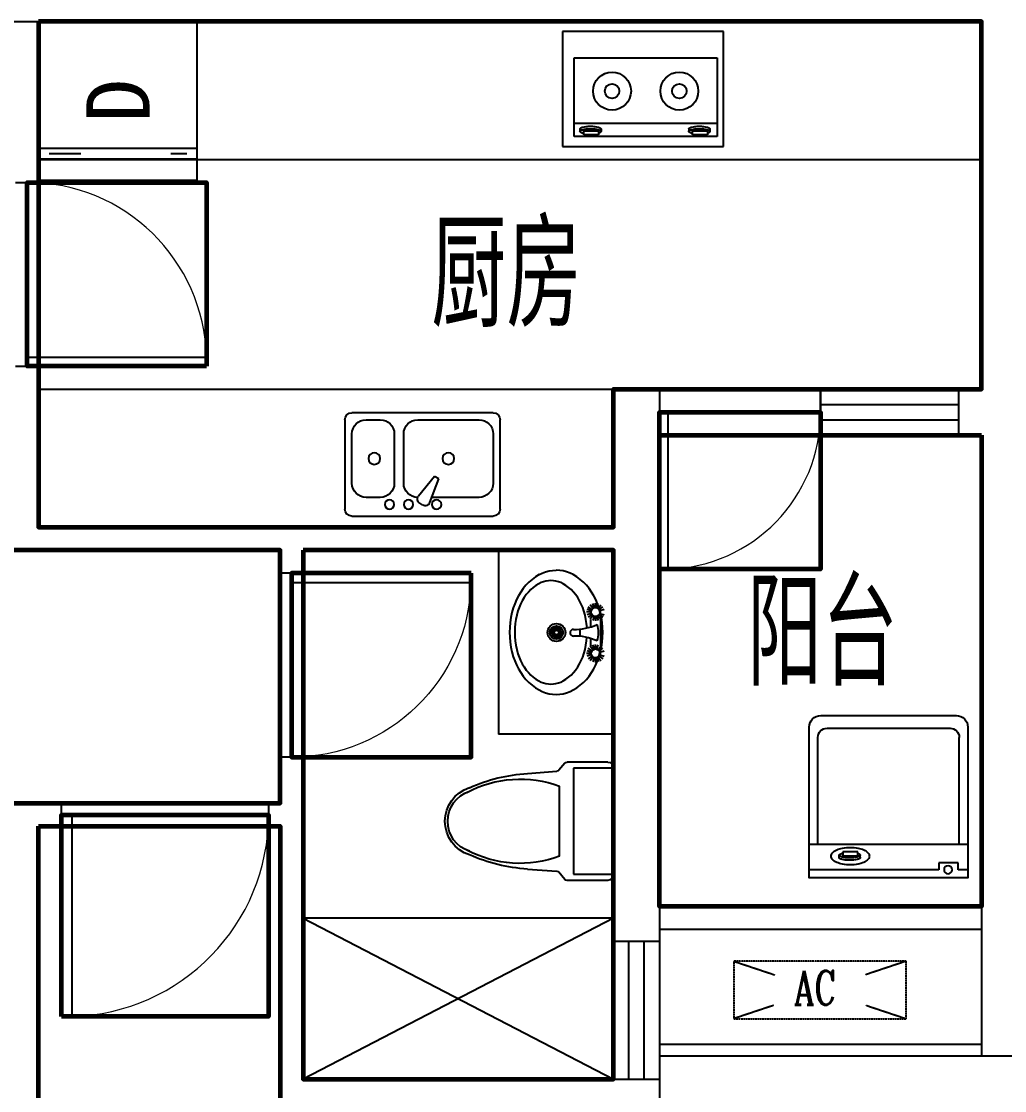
# Model space of a CAD drawing. Extents: x 4787548 to 4824448, y -1283794 to -1265894.
# Drawn here: x 4808373 to 4812648, y -1279444 to -1274794 of the extents above; entities that cross this region are included whole.
import ezdxf
from ezdxf.enums import TextEntityAlignment as Align

# ---------------------------------------------------------------- set-up
doc = ezdxf.new("R2010")
doc.units = 0
doc.header["$MEASUREMENT"] = 0
doc.linetypes.add('DASH', pattern=[0.35, 0.25, -0.1])
doc.layers.get('0').update_dxf_attribs({"linetype": 'CONTINUOUS'})
for name, color, linetype in [('4-BACLONY', 6, 'CONTINUOUS'), ('F1', 8, 'CONTINUOUS'), ('j', 8, 'CONTINUOUS'), ('J-厨房', 8, 'CONTINUOUS'), ('KTIAO', 124, 'CONTINUOUS'), ('PUB_TEXT', 7, 'CONTINUOUS'), ('WALL', 2, 'CONTINUOUS'), ('WINDOW', 4, 'CONTINUOUS')]:
    doc.layers.add(name, color=color, linetype=linetype)
for name, color, linetype, lineweight in [('GT_卧室', 1, 'CONTINUOUS', 60), ('GT_卫生间', 5, 'CONTINUOUS', 60), ('GT_厨房', 4, 'CONTINUOUS', 60), ('GT_过道', 30, 'CONTINUOUS', 60), ('GT_门', 245, 'CONTINUOUS', 60), ('GT_阳台', 6, 'CONTINUOUS', 60)]:
    doc.layers.add(name, color=color, linetype=linetype, lineweight=lineweight)
doc.styles.add('-黑体', font='simhei.ttf', dxfattribs={"width": 0.8})
doc.styles.add('_ROMANC', font='ROMANC', dxfattribs={"width": 0.6})
doc.styles.add('ATT', font='TXT')
doc.styles.add('DIM_FONT', font='SIMPLEX.shx', dxfattribs={"width": 0.8})

# ---------------------------------------------------------------- blocks, each defined once
blk = doc.blocks.new('11PDRY03')
at = {"color": 0, "linetype": 'ByBlock'}
for p, q in [((0, 30), (30, 30)), ((0, 0), (0, 30)), ((4, 0), (4, 30)), ((6, 0), (6, 30)), ((30, 30), (30, 0)), ((5, 25), (5, 28)), ((5, 2), (5, 8)), ((30, 0), (0, 0))]:
    blk.add_line(p, q, dxfattribs=at)
at = {"color": 0, "linetype": 'ByBlock', "style": 'ATT', "flags": 8}
blk.add_attdef('LABEL', text='', height=12, dxfattribs=at).set_placement((15, 15), align=Align.MIDDLE)
at = {"color": 0, "linetype": 'ByBlock', "style": 'ATT'}
for tag, p, flags in [('ITEM', (0, -13), 3), ('ROOM_NUMBER', (0, -22), 1), ('DEPTH', (0, -30), 3), ('WIDTH', (0, -38), 3)]:
    blk.add_attdef(tag, p, '', height=6, dxfattribs=dict(at, flags=flags))
blk = doc.blocks.new('-BATH2')
at = {"layer": 'F1', "xscale": 23, "yscale": 23, "zscale": 23}
blk.add_blockref('11PDRY03', (3.4, 3.3), dxfattribs=at).add_auto_attribs({'LABEL': 'D'})
blk = doc.blocks.new('M_E29JIV')
at = {"color": 0, "linetype": 'ByBlock'}
for p, q in [((30.7, 337.5), (419.3, 337.5)), ((0, -306.8), (0, 306.8)), ((358, 306.8), (143.2, 306.8)), ((450, 306.8), (450, -306.8)), ((81.8, 245.5), (81.8, 40)), ((419.3, -20.5), (419.3, 245.5)), ((58.9, 31.4), (162.5, 70.2)), ((172.8, 52.5), (87.3, -17.8)), ((162.5, 70.2), (172.8, 52.5)), ((48.4, 2), (56.6, -12.3)), ((143.2, -81.8), (358, -81.8)), ((358, -122.7), (143.2, -122.7)), ((81.8, -184.1), (81.8, -245.5)), ((419.3, -245.5), (419.3, -184.1)), ((143.2, -306.8), (358, -306.8)), ((419.3, -337.5), (30.7, -337.5))]:
    blk.add_line(p, q, dxfattribs=at)
for centre, radius in [((250.6, 112.5), 25.6), ((51.1, 61.4), 20.5), ((51.1, -61.4), 20.5), ((51.1, -143.2), 20.5), ((250.6, -209.7), 25.6)]:
    blk.add_circle(centre, radius, dxfattribs=at)
for centre, radius, start, end in [((30.7, 306.8), 30.7, 90, 180), ((419.3, 306.8), 30.7, 0, 90), ((143.2, 245.5), 61.4, 90, 180), ((358, 245.5), 61.4, 0, 90), ((66.1, 12.3), 20.5, 110.5377, 210), ((74.3, -2), 20.5, 210, 309.4623), ((143.2, -20.5), 61.4, 180, 270), ((358, -20.5), 61.4, 270, 0), ((143.2, -184.1), 61.4, 90, 180), ((358, -184.1), 61.4, 0, 90), ((143.2, -245.5), 61.4, 180, 270), ((358, -245.5), 61.4, 270, 0), ((30.7, -306.8), 30.7, 180, 270), ((419.3, -306.8), 30.7, 270, 0)]:
    blk.add_arc(centre, radius, start, end, dxfattribs=at)
at = {"style": 'DIM_FONT', "width": 0.8, "flags": 9}
for tag in ['YSIZE', 'XSIZE']:
    blk.add_attdef(tag, (0, 0), '', height=0.5, dxfattribs=at)
blk = doc.blocks.new('A$C41EE4F51')
for p, q in [((36.3, 647.4), (36.3, 690)), ((144.8, 652.3), (611.5, 652.3)), ((145.2, 690), (145.2, 0)), ((35.5, 647.4), (66.1, 647.4)), ((66.1, 647.4), (66.1, 564.3)), ((651.5, 77.7), (651.5, 612.3)), ((66.1, 564.3), (35.5, 564.3)), ((36.3, 0), (36.3, 564.3)), ((87.4, 222), (99.1, 221.9)), ((96.8, 211.5), (113.4, 211.5)), ((96.8, 146.9), (96.8, 211.5)), ((113.4, 211.5), (113.4, 146.9)), ((113.4, 146.9), (96.8, 146.9)), ((88.5, 130.2), (99, 130.2)), ((144.8, 37.7), (611.5, 37.7))]:
    blk.add_line(p, q)
at = {"elevation": 0}
blk.add_lwpolyline([(706.3, 50), (706.3, 640, 0.414214), (656.3, 690), (0.5, 690), (0.5, 0), (656.3, 0, 0.414214)], format="xyb", close=True, dxfattribs=at)
blk.add_circle((35.5, 603.7), 17.5)
for centre, radius, start, end in [((611.5, 612.3), 40, 0, 90), ((166.4, 192), 108.5, 155.2655, 169.1967), ((122.2, 212.3), 59.9, 131.9599, 155.2655), ((94.9, 242.6), 19.1, 90, 131.9599), ((94.9, 242.6), 19.1, 48.0401, 90), ((67.6, 212.3), 59.9, 24.7345, 48.0401), ((23.5, 192), 108.5, 10.8033, 24.7345), ((236.6, 178.5), 180, 169.1967, 180), ((254.2, 176), 177.5, 173.9017, 180), ((171.6, 184.9), 94.4, 165.5369, 173.9017), ((120.2, 198.1), 41.3, 148.0894, 165.5369), ((88.5, 217.8), 4.03, 90, 148.0894), ((264.7, 176), 177.5, 173.9017, 180), ((182.1, 184.9), 94.4, 165.5369, 173.9017), ((88.5, 217.8), 4.03, 72.0546, 90), ((130.7, 198.1), 41.3, 148.0894, 165.5369), ((99, 217.8), 4.03, 90, 148.0894), ((99, 217.8), 4.03, 31.9106, 90), ((67.4, 198.1), 41.3, 18.9155, 31.9106), ((-46.8, 178.5), 180, 0, 10.8033), ((236.6, 178.5), 180, 180, 190.8033), ((166.4, 165.1), 108.5, 190.8033, 204.7345), ((254.2, 176), 177.5, 180, 186.0983), ((171.6, 167.2), 94.4, 186.0983, 194.4631), ((120.2, 154), 41.3, 194.4631, 211.9106), ((264.7, 176), 177.5, 180, 186.0983), ((182.1, 167.2), 94.4, 186.0983, 194.4631), ((130.7, 154), 41.3, 194.4631, 211.9106), ((67.4, 154), 41.3, 328.0894, 345.5369), ((16, 167.2), 94.4, 345.5369, 347.5389), ((23.5, 165.1), 108.5, 335.2655, 349.1967), ((-46.8, 178.5), 180, 349.1967, 0), ((122.2, 144.8), 59.9, 204.7345, 228.0401), ((94.9, 114.4), 19.1, 228.0401, 270), ((88.5, 134.3), 4.03, 211.9106, 270), ((94.9, 114.4), 19.1, 270, 311.9599), ((99, 134.3), 4.03, 211.9106, 270), ((99, 134.3), 4.03, 270, 328.0894), ((67.6, 144.8), 59.9, 311.9599, 335.2655), ((611.5, 77.7), 40, 270, 0)]:
    blk.add_arc(centre, radius, start, end)
at = {"oblique": -180, "text_generation_flag": 4, "width": 0.8, "flags": 9}
for tag in ['XSIZE', 'YSIZE']:
    blk.add_attdef(tag, (0.5, 345), '', height=0.5, rotation=270, dxfattribs=at)
blk = doc.blocks.new('A$C633E5647')
at = {"rotation": 270}
blk.add_blockref('A$C41EE4F51', (0, 706.3), dxfattribs=at)
blk = doc.blocks.new('A$C0A224319')
at = {"layer": 'KTIAO', "linetype": 'DASH'}
for p, q in [((0, 250), (0, 0)), ((750, 250), (0, 250)), ((0, 250), (176.8, 191.1)), ((750, 250), (573.2, 191.1)), ((750, 0), (750, 250)), ((172.2, 57.4), (0, 0)), ((575.5, 58.2), (750, 0)), ((0, 0), (750, 0))]:
    blk.add_line(p, q, dxfattribs=at)
at = {"layer": 'KTIAO', "style": '_ROMANC', "width": 0.7}
blk.add_text('AC', height=148.6, rotation=360, dxfattribs=at).set_placement((261.2, 60))
at = {"layer": 'KTIAO', "style": 'DIM_FONT', "oblique": 360, "width": 0.6, "flags": 9}
for tag in ['YSIZE', 'XSIZE']:
    blk.add_attdef(tag, (0, 0), '', height=0.5, rotation=360, dxfattribs=at)
blk = doc.blocks.new('M_B0OPK')
for p, q in [((-0.5, 0.5), (0.5, 0.5)), ((0.5, 0.1667), (-0.5, 0.1667)), ((0.5, -0.1667), (-0.5, -0.1667)), ((-0.5, -0.5), (0.5, -0.5))]:
    blk.add_line(p, q)
blk = doc.blocks.new('A$C4151635E')
for p, q in [((500.6, 700), (0.6, 700)), ((0.6, 700), (0.6, 0)), ((500.6, 0), (500.6, 700)), ((113.7, 50.7), (113.7, 673.5)), ((113.7, 673.5), (456.2, 673.5)), ((400.5, 673.5), (400.5, 50.7)), ((456.2, 673.5), (456.2, 50.7)), ((422.7, 640.9), (434.4, 640.8)), ((432.2, 630.4), (448.8, 630.4)), ((432.2, 565.7), (432.2, 630.4)), ((448.8, 630.4), (448.8, 565.7)), ((448.8, 565.7), (432.2, 565.7)), ((423.9, 549.1), (434.4, 549.1)), ((422.7, 167.9), (434.4, 167.8)), ((432.2, 92.7), (432.2, 157.4)), ((432.2, 157.4), (448.8, 157.4)), ((448.8, 157.4), (448.8, 92.7)), ((456.2, 50.7), (113.7, 50.7)), ((423.9, 76.1), (434.4, 76.1)), ((448.8, 92.7), (432.2, 92.7)), ((0.6, 0), (500.6, 0))]:
    blk.add_line(p, q)
for points in [[(423.9, 549.1, -0.259034), (420.4, 551, -0.076276), (415.5, 562.5, -0.036515), (413.1, 576.1, -0.026615), (412, 594.9, -0.026615), (413.1, 613.8, -0.036515), (415.5, 627.3, -0.076276), (420.4, 638.9, -0.259034), (423.9, 640.8, -0.078462), (425.1, 640.6, -0.056762)], [(434.4, 549.1, -0.259034), (431, 551, -0.076276), (426, 562.5, -0.036515), (423.6, 576.1, -0.026615), (422.6, 594.9, -0.026615), (423.6, 613.8, -0.036515), (426, 627.3, -0.076276), (431, 638.9, -0.259034), (434.4, 640.8, -0.259034), (437.8, 638.9, -0.056762), (441.8, 630.4, -0.036515)], [(443.5, 565.7, -0.008736), (442.7, 562.5, -0.076276), (437.8, 551, -0.259034), (434.4, 549.1, -0.259034)], [(423.9, 76.1, -0.259034), (420.4, 78, -0.076276), (415.5, 89.5, -0.036515), (413.1, 103.1, -0.026615), (412, 121.9, -0.026615), (413.1, 140.8, -0.036515), (415.5, 154.3, -0.076276), (420.4, 165.9, -0.259034), (423.9, 167.8, -0.078462), (425.1, 167.6, -0.056762)], [(434.4, 76.1, -0.259034), (431, 78, -0.076276), (426, 89.5, -0.036515), (423.6, 103.1, -0.026615), (422.6, 121.9, -0.026615), (423.6, 140.8, -0.036515), (426, 154.3, -0.076276), (431, 165.9, -0.259034), (434.4, 167.8, -0.259034), (437.8, 165.9, -0.056762), (441.8, 157.4, -0.036515)], [(443.5, 92.7, -0.008736), (442.7, 89.5, -0.076276), (437.8, 78, -0.259034), (434.4, 76.1, -0.259034)]]:
    blk.add_lwpolyline(points, format="xyb")
for centre, radius in [((259.2, 508.4), 82.5), ((259.2, 508.4), 31.6), ((259.2, 215.8), 82.5), ((259.2, 215.8), 31.6)]:
    blk.add_circle(centre, radius)
at = {"style": 'DIM_FONT', "oblique": -180, "text_generation_flag": 4, "width": 0.8, "flags": 9}
for tag in ['YSIZE', 'XSIZE']:
    blk.add_attdef(tag, (0.6, 700), '', height=0.5, rotation=270, dxfattribs=at)
blk = doc.blocks.new('toilet3')
at = {"layer": 'j'}
for p, q in [((-131.2, 374.8), (-148.1, 366.1)), ((-113.6, 382.2), (-131.2, 374.8)), ((-95.7, 388.5), (-113.6, 382.2)), ((-74.8, 394.3), (-95.7, 388.5)), ((-64.1, 373.1), (-82.3, 368)), ((-53.7, 398.8), (-74.8, 394.3)), ((-45.6, 377.1), (-64.1, 373.1)), ((-32.3, 402.1), (-53.7, 398.8)), ((-26.9, 379.9), (-45.6, 377.1)), ((-10.8, 404), (-32.3, 402.1)), ((-8.1, 381.6), (-26.9, 379.9)), ((10.8, 404.7), (-10.8, 404)), ((10.8, 382.2), (-8.1, 381.6)), ((32.4, 404), (10.8, 404.7)), ((29.7, 381.6), (10.8, 382.2)), ((48.5, 379.9), (29.7, 381.6)), ((53.9, 402.1), (32.4, 404)), ((67.2, 377.1), (48.5, 379.9)), ((75.3, 398.8), (53.9, 402.1)), ((85.7, 373.1), (67.2, 377.1)), ((96.4, 394.3), (75.3, 398.8)), ((103.9, 368), (85.7, 373.1)), ((117.3, 388.5), (96.4, 394.3)), ((135.3, 382.2), (117.3, 388.5)), ((152.8, 374.8), (135.3, 382.2)), ((169.8, 366.1), (152.8, 374.8)), ((-194.4, 333.7), (-207.6, 320.9)), ((-180.1, 345.4), (-194.4, 333.7)), ((-164.5, 356.3), (-180.1, 345.4)), ((-148.1, 366.1), (-164.5, 356.3)), ((-153.1, 331.9), (-164.4, 322.6)), ((-140, 341), (-153.1, 331.9)), ((-126.3, 349.2), (-140, 341)), ((-112.1, 356.5), (-126.3, 349.2)), ((-97.4, 362.8), (-112.1, 356.5)), ((-82.3, 368), (-97.4, 362.8)), ((119, 362.8), (103.9, 368)), ((133.7, 356.5), (119, 362.8)), ((147.9, 349.2), (133.7, 356.5)), ((161.6, 341), (147.9, 349.2)), ((174.7, 331.9), (161.6, 341)), ((186.1, 356.3), (169.8, 366.1)), ((186, 322.6), (174.7, 331.9)), ((201.7, 345.4), (186.1, 356.3)), ((216, 333.7), (201.7, 345.4)), ((229.2, 320.9), (216, 333.7)), ((-230.5, 292.2), (-240, 276.5)), ((-219.6, 307), (-230.5, 292.2)), ((-207.6, 320.9), (-219.6, 307)), ((-193.1, 289.7), (-200.7, 277.2)), ((-184.5, 301.5), (-193.1, 289.7)), ((-174.9, 312.5), (-184.5, 301.5)), ((-164.4, 322.6), (-174.9, 312.5)), ((196.5, 312.5), (186, 322.6)), ((206.1, 301.5), (196.5, 312.5)), ((214.7, 289.7), (206.1, 301.5)), ((222.3, 277.2), (214.7, 289.7)), ((241.2, 307), (229.2, 320.9)), ((252.1, 292.2), (241.2, 307)), ((261.6, 276.5), (252.1, 292.2)), ((-256.1, 233), (-258.4, 217.7)), ((-252.2, 248), (-256.1, 233)), ((-246.8, 262.5), (-252.2, 248)), ((-240, 276.5), (-246.8, 262.5)), ((-213.6, 235.6), (-214.2, 224.7)), ((-212, 246.5), (-213.6, 235.6)), ((-209.3, 257.1), (-212, 246.5)), ((-205.5, 267.4), (-209.3, 257.1)), ((-200.7, 277.2), (-205.5, 267.4)), ((227.1, 267.4), (222.3, 277.2)), ((230.9, 257.1), (227.1, 267.4)), ((233.6, 246.5), (230.9, 257.1)), ((235.2, 235.6), (233.6, 246.5)), ((235.8, 224.7), (235.2, 235.6)), ((261.6, 276.5), (268.4, 262.5)), ((268.4, 262.5), (273.8, 248)), ((273.8, 248), (277.7, 233)), ((277.7, 233), (280, 217.7)), ((-258.4, 217.7), (-259.2, 202.2)), ((-259.2, 202.2), (-258.4, 186.7)), ((-258.4, 186.7), (-256.1, 171.4)), ((-214.2, 224.7), (-213.6, 213.7)), ((-213.6, 213.7), (-212, 202.9)), ((-212, 202.9), (-209.3, 192.3)), ((-209.3, 192.3), (-205.5, 182)), ((0.2, 200.8), (-19.2, 200.8)), ((0.7, 203.8), (-17.8, 209.8)), ((0.7, 197.8), (-17.8, 191.8)), ((2.1, 206.5), (-13.7, 218)), ((2.1, 195.1), (-13.7, 183.7)), ((4.2, 208.7), (-7.2, 224.4)), ((4.2, 192.9), (-7.2, 177.2)), ((6.9, 210.1), (0.9, 228.6)), ((6.9, 191.6), (0.9, 173.1)), ((9.9, 210.5), (9.9, 230)), ((9.9, 191.1), (9.9, 171.6)), ((13, 210.1), (19, 228.6)), ((13, 191.6), (19, 173.1)), ((15.7, 208.7), (27.1, 224.4)), ((15.7, 192.9), (27.1, 177.2)), ((17.8, 206.5), (33.6, 218)), ((17.8, 195.1), (33.6, 183.7)), ((19.2, 203.8), (37.7, 209.8)), ((19.2, 197.8), (37.7, 191.8)), ((19.7, 200.8), (39.1, 200.8)), ((227.1, 182), (230.9, 192.3)), ((230.9, 192.3), (233.6, 202.9)), ((233.6, 202.9), (235.2, 213.7)), ((235.2, 213.7), (235.8, 224.7)), ((277.7, 171.4), (280, 186.7)), ((280, 217.7), (280.8, 202.2)), ((280, 186.7), (280.8, 202.2)), ((-256.1, 171.4), (-252.2, 156.4)), ((-252.2, 156.4), (-246.8, 141.8)), ((-246.8, 141.8), (-240, 127.9)), ((-205.5, 182), (-200.7, 172.1)), ((-200.7, 172.1), (-193.1, 159.7)), ((-193.1, 159.7), (-184.5, 147.9)), ((-184.5, 147.9), (-174.9, 136.9)), ((196.5, 136.9), (206.1, 147.9)), ((206.1, 147.9), (214.7, 159.7)), ((214.7, 159.7), (222.3, 172.1)), ((222.3, 172.1), (227.1, 182)), ((261.6, 127.9), (268.4, 141.8)), ((268.4, 141.8), (273.8, 156.4)), ((273.8, 156.4), (277.7, 171.4)), ((-240, 127.9), (-230.5, 112.2)), ((-230.5, 112.2), (-219.6, 97.3)), ((-219.6, 97.3), (-207.6, 83.4)), ((-174.9, 136.9), (-164.4, 126.7)), ((-164.4, 126.7), (-153.1, 117.5)), ((-153.1, 117.5), (-140, 108.3)), ((-140, 108.3), (-126.3, 100.1)), ((-126.3, 100.1), (-112.1, 92.8)), ((24.6, 99.4), (-6.6, 99.4)), ((133.7, 92.8), (147.9, 100.1)), ((147.9, 100.1), (161.6, 108.3)), ((161.6, 108.3), (174.7, 117.5)), ((174.7, 117.5), (186, 126.7)), ((186, 126.7), (196.5, 136.9)), ((229.2, 83.4), (241.2, 97.3)), ((241.2, 97.3), (252.1, 112.2)), ((252.1, 112.2), (261.6, 127.9)), ((-207.6, 83.4), (-194.4, 70.6)), ((-194.4, 70.6), (-180.1, 59)), ((-180.1, 59), (-164.5, 48.1)), ((-164.5, 48.1), (-148.1, 38.3)), ((-97, 42.3), (-112.7, 53.7)), ((-112.1, 92.8), (-97.4, 86.6)), ((-92.7, 46.6), (-104.1, 62.3)), ((-97.4, 86.6), (-82.3, 81.3)), ((-87.2, 49.3), (-93.2, 67.8)), ((-82.3, 81.3), (-64.1, 76.2)), ((-81.2, 50.3), (-81.2, 69.7)), ((-75.2, 49.3), (-69.2, 67.8)), ((-69.8, 46.6), (-58.3, 62.3)), ((-65.5, 42.3), (-49.7, 53.7)), ((-64.1, 76.2), (-45.6, 72.3)), ((-15.7, 52.8), (-49.1, 52.8)), ((-45.6, 72.3), (-26.9, 69.4)), ((-26.9, 69.4), (-11.6, 68.1)), ((29.8, 67.7), (48.5, 69.4)), ((67.1, 52.8), (33.7, 52.8)), ((48.5, 69.4), (67.2, 72.3)), ((67.2, 72.3), (85.7, 76.2)), ((83.5, 42.3), (67.8, 53.7)), ((87.8, 46.6), (76.4, 62.3)), ((85.7, 76.2), (103.9, 81.3)), ((93.2, 49.3), (87.2, 67.8)), ((99.3, 50.3), (99.3, 69.7)), ((103.9, 81.3), (119, 86.6)), ((105.3, 49.3), (111.3, 67.8)), ((110.7, 46.6), (122.1, 62.3)), ((115, 42.3), (130.7, 53.7)), ((119, 86.6), (133.7, 92.8)), ((169.8, 38.3), (186.1, 48.1)), ((186.1, 48.1), (201.7, 59)), ((201.7, 59), (216, 70.6)), ((216, 70.6), (229.2, 83.4)), ((-148.1, 38.3), (-131.2, 29.6)), ((-131.2, 29.6), (-113.6, 22.1)), ((-100.7, 30.8), (-120.1, 30.8)), ((-99.7, 36.8), (-118.2, 42.9)), ((-99.7, 24.8), (-118.2, 18.8)), ((-113.6, 22.1), (-95.7, 15.8)), ((-97, 19.4), (-112.7, 7.9)), ((-92.7, 15.1), (-104.1, -0.7)), ((-95.7, 15.8), (-74.8, 10)), ((-87.2, 12.3), (-93.2, -6.2)), ((-75.2, 12.3), (-69.2, -6.2)), ((-74.8, 10), (-53.7, 5.5)), ((-69.8, 15.1), (-58.3, -0.7)), ((-65.5, 19.4), (-49.7, 7.9)), ((-62.7, 36.8), (-44.2, 42.9)), ((-62.7, 24.8), (-44.2, 18.8)), ((-61.8, 30.8), (-42.3, 30.8)), ((-53.7, 5.5), (-32.3, 2.3)), ((67.1, 8.9), (-49.1, 8.9)), ((-32.3, 2.3), (-10.8, 0.3)), ((-10.8, 0.3), (10.8, -0.3)), ((10.8, -0.3), (32.4, 0.3)), ((32.4, 0.3), (53.9, 2.3)), ((53.9, 2.3), (75.3, 5.5)), ((79.8, 30.8), (60.3, 30.8)), ((80.7, 36.8), (62.2, 42.9)), ((80.7, 24.8), (62.2, 18.8)), ((83.5, 19.4), (67.8, 7.9)), ((75.3, 5.5), (96.4, 10)), ((87.8, 15.1), (76.4, -0.7)), ((93.2, 12.3), (87.2, -6.2)), ((96.4, 10), (117.3, 15.8)), ((105.3, 12.3), (111.3, -6.2)), ((110.7, 15.1), (122.1, -0.7)), ((115, 19.4), (130.7, 7.9)), ((117.3, 15.8), (135.3, 22.1)), ((117.8, 36.8), (136.3, 42.9)), ((117.8, 24.8), (136.3, 18.8)), ((118.7, 30.8), (138.2, 30.8)), ((135.3, 22.1), (152.8, 29.6)), ((152.8, 29.6), (169.8, 38.3))]:
    blk.add_line(p, q, dxfattribs=at)
for centre, radius in [((9.9, 200.8), 38.9), ((9.9, 200.8), 29.2), ((9.9, 200.8), 9.73), ((-81.2, 30.8), 19.5), ((99.3, 30.8), 19.5)]:
    blk.add_circle(centre, radius, dxfattribs=at)
for centre, radius, start, end in [((9, 127.1), 14.6, 0, 180), ((-245.1, 121.9), 239.6, 335.8374, 1.2386), ((263.1, 121.9), 239.6, 178.7614, 204.1626), ((9, 122.8), 105.1, 250.2486, 289.7514)]:
    blk.add_arc(centre, radius, start, end, dxfattribs=at)
blk = doc.blocks.new('toilet20')
at = {"layer": 'j'}
for p, q in [((-231.8, 0), (231.8, 0)), ((230.2, 0), (230.2, -174.6)), ((-257.2, -25.4), (-257.2, -202.3)), ((-230.2, -174.6), (-230.2, 0)), ((257.2, -25.4), (257.2, -202.3)), ((230.2, -174.6), (-230.2, -174.6)), ((-252.6, -212), (-221.8, -237.7)), ((252.6, -212), (221.8, -237.7)), ((-208, -374.7), (-217.3, -246.5)), ((-152.4, -235), (152.4, -235)), ((208, -374.7), (217.3, -246.5))]:
    blk.add_line(p, q, dxfattribs=at)
for centre, radius, start, end in [((231.8, -25.4), 25.4, 0, 90), ((-231.8, -25.4), 25.4, 90, 180), ((-244.5, -202.3), 12.7, 180, 230.1944), ((244.5, -202.3), 12.7, 309.8056, 0), ((-230, -247.4), 12.7, 4.1704, 50.1944), ((309.5, -406.6), 492.7, 159.6179, 208.0402), ((-309.5, -406.6), 492.7, 331.9598, 20.3821), ((230, -247.4), 12.7, 129.8056, 175.8296), ((531.5, -327.1), 741, 183.6819, 203.8813), ((-531.5, -327.1), 741, 336.1187, 356.3181), ((0, -580), 153.5, 197.8712, 270), ((-2.1, -586.4), 134.4, 197.6294, 270.8997), ((0, -580), 153.5, 270, 342.1288), ((2.1, -586.4), 134.4, 269.1003, 342.3706)]:
    blk.add_arc(centre, radius, start, end, dxfattribs=at)
blk = doc.blocks.new('$DorLib2D$00000001')
for p, q in [((0.45, 0.975), (0.5, 0.975)), ((0.45, 0), (0.45, 0.975)), ((0.5, 0), (0.5, 0.975)), ((0.5, 0), (0.45, 0))]:
    blk.add_line(p, q)
at = {"lineweight": 13}
blk.add_arc((0.475, 0), 0.975, 91.4693, 180, dxfattribs=at)

msp = doc.modelspace()

# ---------------------------------------------------------------- linework, layer by layer
at = {"layer": '4-BACLONY'}
for p, q in [((4812548.3, -1278643.6), (4811148.3, -1278643.6)), ((4812548.3, -1278743.6), (4811148.3, -1278743.6))]:
    msp.add_line(p, q, dxfattribs=at)
at = {"layer": 'GT_卧室'}
msp.add_lwpolyline([(4808448.2, -1278293.6), (4809498.2, -1278293.6), (4809498.3, -1279493.6), (4810948.3, -1279493.6), (4810948.3, -1282993.6), (4808448.2, -1282993.6), (4808448.2, -1278293.6)], dxfattribs=at)
at = {"layer": 'GT_卫生间'}
msp.add_lwpolyline([(4809598.3, -1277093.6), (4809598.3, -1279393.6), (4810948.3, -1279393.6), (4810948.3, -1277093.6), (4809598.3, -1277093.6)], dxfattribs=at)
at = {"layer": 'GT_厨房'}
msp.add_lwpolyline([(4808448.3, -1274793.6), (4808448.3, -1276993.6), (4810948.3, -1276993.6), (4810948.3, -1276393.6), (4812548.3, -1276393.6), (4812548.3, -1274793.6), (4808448.3, -1274793.6)], dxfattribs=at)
at = {"layer": 'GT_过道'}
msp.add_lwpolyline([(4802948.3, -1276293.6), (4802948.3, -1277393.6), (4804648.3, -1277393.6), (4804648.3, -1278193.6), (4809498.3, -1278193.6), (4809498.3, -1277093.6), (4807048.3, -1277093.6), (4807048.3, -1276288.2), (4802948.3, -1276293.6)], dxfattribs=at)
at = {"layer": 'GT_门'}
for points in [[(4809178.3, -1276293.6), (4808398.3, -1276293.6), (4808398.3, -1275493.6), (4809178.3, -1275493.6), (4809178.3, -1276293.6)], [(4811148.3, -1277176.1), (4811148.3, -1276493.6), (4811848.3, -1276493.6), (4811848.3, -1277176.1), (4811148.3, -1277176.1)], [(4810328.3, -1277193.6), (4809548.3, -1277193.6), (4809548.3, -1277993.6), (4810328.3, -1277993.6), (4810328.3, -1277193.6)], [(4808548.2, -1279121.1), (4808548.2, -1278243.6), (4809448.2, -1278243.6), (4809448.2, -1279121.1), (4808548.2, -1279121.1)]]:
    msp.add_lwpolyline(points, dxfattribs=at)
at = {"layer": 'GT_阳台'}
msp.add_lwpolyline([(4812548.3, -1276593.6), (4812548.3, -1278643.6), (4811148.3, -1278643.6), (4811148.3, -1276593.6), (4812548.3, -1276593.6)], dxfattribs=at)
at = {"layer": 'J-厨房'}
for p, q in [((4808448.3, -1275393.6), (4812548.3, -1275393.6)), ((4808448.3, -1276393.6), (4810948.3, -1276393.6)), ((4810448.3, -1277093.6), (4810448.3, -1277893.6)), ((4810948.3, -1277893.6), (4810448.3, -1277893.6)), ((4810948.3, -1278693.6), (4809598.3, -1279393.6)), ((4809598.3, -1278693.6), (4810948.3, -1279393.6)), ((4810948.3, -1278693.6), (4809598.3, -1278693.6))]:
    msp.add_line(p, q, dxfattribs=at)
at = {"layer": 'KTIAO'}
for p, q in [((4812548.3, -1279243.6), (4811148.3, -1279243.6)), ((4812548.3, -1279293.6), (4811148.3, -1279293.6))]:
    msp.add_line(p, q, dxfattribs=at)
at = {"layer": 'WALL'}
for p, q in [((4808048.3, -1274793.6), (4812548.3, -1274793.6)), ((4808448.3, -1274793.6), (4808448.3, -1275493.6)), ((4812548.3, -1274793.6), (4812548.3, -1276393.6)), ((4808348.3, -1275493.6), (4808448.3, -1275493.6)), ((4808348.3, -1276293.6), (4808448.3, -1276293.6)), ((4808448.3, -1276293.6), (4808448.3, -1276993.6)), ((4811148.3, -1276393.6), (4810948.3, -1276393.6)), ((4810948.3, -1276393.6), (4810948.3, -1276993.6)), ((4811148.3, -1276393.6), (4811148.3, -1278793.6)), ((4811848.3, -1276593.6), (4811848.3, -1276393.6)), ((4811848.3, -1276393.6), (4811848.3, -1276593.6)), ((4812448.3, -1276393.6), (4812448.3, -1276593.6)), ((4812448.3, -1276393.6), (4812548.3, -1276393.6)), ((4812448.3, -1276593.6), (4812548.3, -1276593.6)), ((4812548.3, -1276593.6), (4812548.3, -1278593.6)), ((4808448.3, -1276993.6), (4810948.3, -1276993.6)), ((4807048.3, -1277093.6), (4809498.3, -1277093.6)), ((4809498.3, -1277193.6), (4809498.3, -1277093.6)), ((4809598.3, -1277093.6), (4810948.3, -1277093.6)), ((4809598.3, -1277093.6), (4809598.3, -1277193.6)), ((4810948.3, -1277093.6), (4810948.3, -1278793.6)), ((4809598.3, -1277193.6), (4809498.3, -1277193.6)), ((4809498.3, -1277993.6), (4809498.3, -1278193.6)), ((4809598.3, -1277993.6), (4809498.3, -1277993.6)), ((4809598.3, -1277993.6), (4809598.3, -1279393.6)), ((4808348.3, -1278193.6), (4808548.2, -1278193.6)), ((4808548.2, -1278293.6), (4808548.2, -1278193.6)), ((4809448.2, -1278193.6), (4809498.2, -1278193.6)), ((4809448.2, -1278193.6), (4809448.2, -1278293.6)), ((4809498.2, -1278193.6), (4809498.3, -1278193.6)), ((4808448.2, -1282993.6), (4808448.2, -1278293.6)), ((4808448.2, -1278293.6), (4808548.2, -1278293.6)), ((4809498.3, -1278293.6), (4809448.2, -1278293.6)), ((4809498.2, -1278293.6), (4809498.3, -1278293.6)), ((4809498.3, -1278293.6), (4809498.3, -1279493.6)), ((4812548.3, -1278593.6), (4812548.3, -1279293.6)), ((4810948.3, -1278793.6), (4811148.3, -1278793.6)), ((4812748.3, -1279293.6), (4812548.3, -1279293.6)), ((4809598.3, -1279393.6), (4810948.3, -1279393.6)), ((4810948.3, -1279393.6), (4811148.3, -1279393.6)), ((4811148.3, -1279393.6), (4811148.3, -1283193.6))]:
    msp.add_line(p, q, dxfattribs=at)

# ---------------------------------------------------------------- block references
at = {"layer": 'J-厨房', "extrusion": (0, 0, -1), "zscale": -1}
for name, p, rotation in [('-BATH2', (-4808445, -1275487), 90.00001104569657), ('M_E29JIV', (-4810117.5, -1276945.5), 90)]:
    msp.add_blockref(name, p, dxfattribs=dict(at, rotation=rotation))
at = {"layer": 'J-厨房', "rotation": 270}
msp.add_blockref('A$C4151635E', (4810725.7, -1274837.7), dxfattribs=at)
at = {"layer": 'J-厨房', "extrusion": (0, 0, -1), "xscale": -1, "zscale": -1, "rotation": 270}
msp.add_blockref('toilet3', (-4810900.5, -1277461.3), dxfattribs=at)
at = {"layer": 'J-厨房', "xscale": -1}
for name, p, rotation in [('A$C633E5647', (4811798.6, -1277812.5, 0), 179.9998572597185), ('toilet20', (4810948.3, -1278272.2), 270)]:
    msp.add_blockref(name, p, dxfattribs=dict(at, rotation=rotation))
at = {"layer": 'KTIAO'}
msp.add_blockref('A$C0A224319', (4811471, -1279130.8), dxfattribs=at)
at = {"layer": 'WINDOW'}
for name, p, xscale, yscale, zscale, rotation in [('$DorLib2D$00000001', (4808398.3, -1275893.6), 800, 800, 800, 270.0000000000064), ('M_B0OPK', (4812148.3, -1276493.6), 600, 200, 600, 180), ('$DorLib2D$00000001', (4811498.3, -1276493.6), 700, 700, 700, 180.0000000000064), ('$DorLib2D$00000001', (4809548.3, -1277593.6), 800, -800, 800, 89.99999999999358), ('$DorLib2D$00000001', (4808998.2, -1278243.6), 900, 900, 900, 180.0000000000013), ('M_B0OPK', (4811048.3, -1279093.6), 600, 200, 600, 270)]:
    msp.add_blockref(name, p, dxfattribs=dict(at, xscale=xscale, yscale=yscale, zscale=zscale, rotation=rotation))

# ---------------------------------------------------------------- texts
at = {"layer": 'PUB_TEXT', "style": '-黑体', "width": 0.6}
for s, p in [('厨房', (4810482.6, -1276079.5)), ('阳台', (4811855.6, -1277639.6))]:
    msp.add_text(s, height=400, dxfattribs=at).set_placement(p, align=Align.CENTER)

doc.saveas('drawing.dxf')
